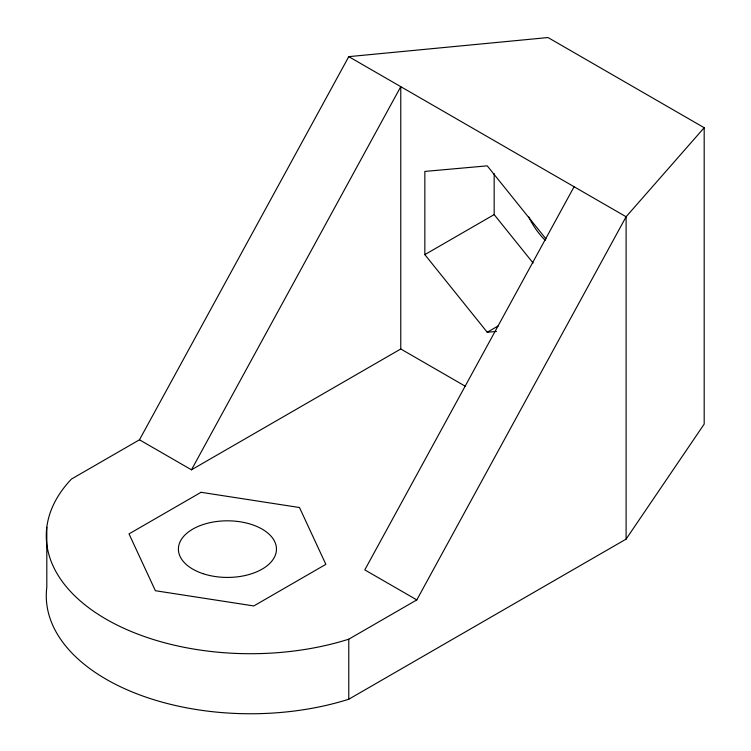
<?xml version="1.0" encoding="UTF-8"?>
<svg xmlns="http://www.w3.org/2000/svg" width="751" height="751" viewBox="0 0 751 751"><rect width="100%" height="100%" fill="white"/><g stroke="black" fill="none" stroke-linecap="round" stroke-linejoin="round"><path stroke-width="1.13" d="M704.185 127.717L626.099 216.757L416.805 599.908L348.774 639.185A204.272 117.935 0 0 1 106.107 619.171A204.272 117.935 0 0 1 71.439 479.072L139.47 439.795L348.774 56.644L548.014 37.55L704.185 127.717L704.185 424.08L626.099 539.115L348.774 699.228A204.272 117.935 0 0 1 140.165 695.06A204.272 117.935 0 0 1 46.815 587.273L46.815 527.221M191.467 469.816L400.771 86.665L400.771 348.98L191.467 469.816L139.47 439.795M574.102 186.736L364.798 569.887L416.805 599.908M496.486 331.426L487.239 332.252L424.841 254.627L494.167 214.598L494.167 173.584M487.239 332.252L498.288 325.868M348.774 56.644L626.099 216.757L626.099 539.115M400.771 348.98L465.639 386.427M545.968 238.912L487.239 165.849L424.841 171.425L424.841 254.627M494.167 214.598L533.079 263M348.774 639.185L348.774 699.228M545.245 240.311A49.022 28.303 60 0 1 528.817 216.992M201.061 492.299L129.012 533.895L155.382 590.718L253.81 605.944L325.859 564.348L299.489 507.526L201.061 492.299M202.92 573.633A49.022 28.303 0 0 0 276.462 549.122A49.022 28.303 0 0 0 202.92 524.611A49.022 28.303 0 0 0 202.92 573.633"/></g></svg>
